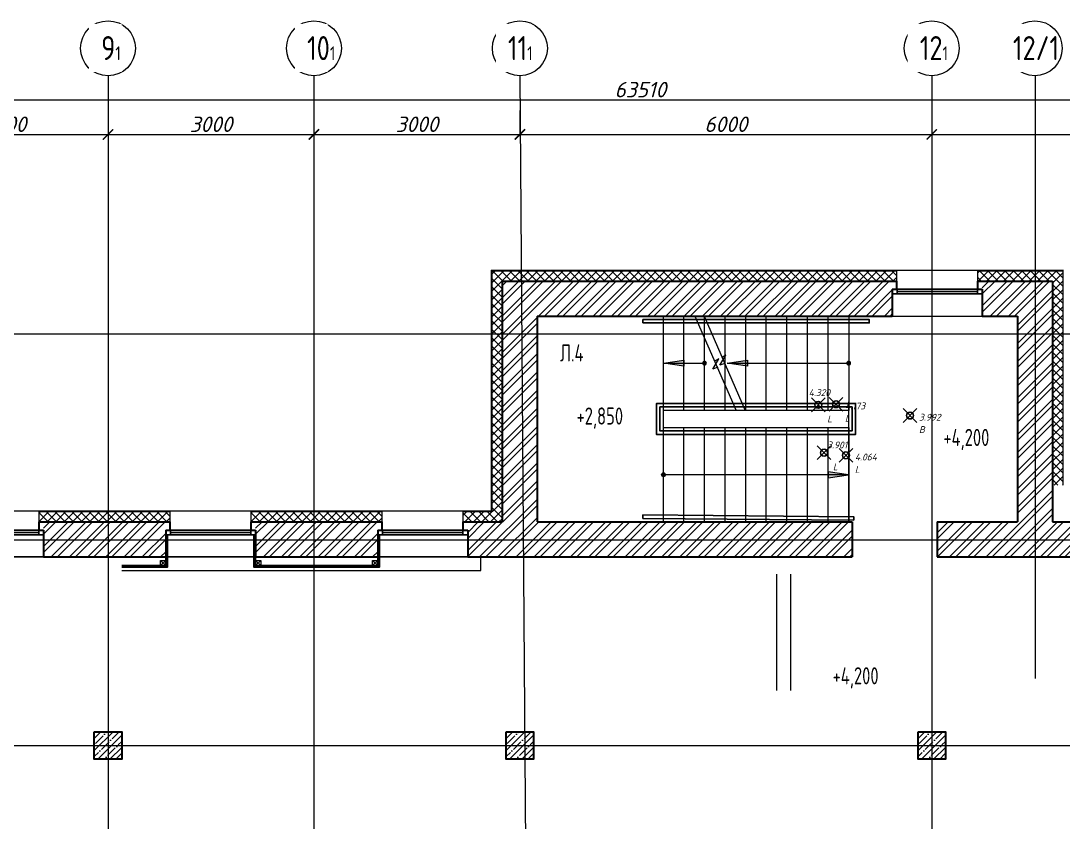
# Model space of a CAD drawing. Header units: millimetres. Extents: x 0 to 546, y 0 to 356.
# Drawn here: x 219 to 234.18, y 314.91 to 326.59 of the extents above; entities that cross this region are included whole.
import ezdxf
from ezdxf import colors
from ezdxf.entities.mleader import LeaderData, LeaderLine
from ezdxf.math import Vec2, Vec3

# ---------------------------------------------------------------- set-up
doc = ezdxf.new("R2010")
doc.units = ezdxf.units.MM
doc.header["$PDMODE"] = 35
doc.header["$PDSIZE"] = 0.1
doc.linetypes.add('CENTER', pattern=[2, 1.25, -0.25, 0.25, -0.25])
doc.linetypes.add('HIDDEN', pattern=[6, 4, -2])
for name, color, linetype, lineweight in [('_0', 250, 'Continuous', 9), ('АР_Колонны', 250, 'Continuous', 30), ('АР_Колонны Штрих', 250, 'Continuous', 5), ('АР_Лестницы', 250, 'Continuous', 15), ('АР_Лестницы ограждение', 94, 'Continuous', 25), ('АР_Навесной фасад', 147, 'Continuous', 5), ('АР_Окна БЛОК', 250, 'Continuous', 13), ('АР_Оси', 195, 'Continuous', 9), ('АР_Оси размеры', 164, 'Continuous', 9), ('АР_Отметки', 250, 'Continuous', 15), ('АР_Подоконники', 163, 'Continuous', 9), ('АР_Сущ Несущая стена', 216, 'Continuous', 30), ('АР_Утеплитель', 250, 'Continuous', 9), ('АР_Штриховка кирпич', 250, 'Continuous', 9), ('перекр 0.3', 181, 'Continuous', 30)]:
    doc.layers.add(name, color=color, linetype=linetype, lineweight=lineweight)
for name, color, linetype in [('АР_новое окно', 155, 'Continuous'), ('Код', 7, 'Continuous'), ('Отметка', 7, 'Continuous'), ('Пикет', 7, 'Continuous')]:
    doc.layers.add(name, color=color, linetype=linetype)
doc.styles.add('ISOCPEUR', font='isocpeur.ttf', dxfattribs={"width": 0.7})
doc.styles.add('ГОСТ 2.304', font='isocpeur.ttf', dxfattribs={"width": 0.7})
doc.styles.add('Мой', font='isocpeui.ttf')
doc.dimstyles.new('Размер в модели', dxfattribs={"dimscale": 0.5, "dimtxt": 0.45, "dimasz": 0.3, "dimexe": 0.05, "dimexo": 0.05, "dimgap": 0.07, "dimtad": 1, "dimdec": 0, "dimlfac": 1000, "dimzin": 1, "dimdsep": 46, "dimtxsty": 'Мой', "dimblk": 'ARCHTICK', "dimcen": 0, "dimdle": 0.05, "dimclrd": 7, "dimclre": 7, "dimclrt": 7, "dimadec": 7, "dimazin": 0, "dimtfac": 1, "dimtdec": 0, "dimtmove": 0, "dimatfit": 3, "dimfxl": 1, "dimfxlon": 1, "dimtolj": 1, "dimtzin": 9, "dimlwd": 13, "dimlwe": -1, "dimarcsym": 1})

# ---------------------------------------------------------------- blocks, each defined once
blk = doc.blocks.new('*U69')
h = blk.add_hatch(color=256)
h.dxf.hatch_style = 1
edge = h.paths.add_edge_path()
edge.add_arc((0, 0), 27.6, 359.64, 719.64)
h = blk.add_hatch(color=256)
h.dxf.hatch_style = 1
h.paths.add_polyline_path([(2398, -44), (2398, 44), (2698, 0)])
blk.add_line((2698, 0), (0, 0))
blk.add_lwpolyline([(2398, 44), (2398, -44), (2698, 0), (2398, 44)])
blk.add_circle((0, 0), 27.6)
blk = doc.blocks.new('*U16')
at = {"layer": 'АР_новое окно', "lineweight": 20}
for p, q in [((0, 1310), (-70, 1310)), ((0, 0), (-70, 0))]:
    blk.add_line(p, q, dxfattribs=at)
at = {"layer": 'АР_новое окно'}
for p, q in [((-70, 1310), (-70, 0)), ((-70, 0), (-70, 1310)), ((0, 1240), (-70, 1240)), ((-35, 1240), (-35, 70)), ((0, 1310), (0, 0)), ((0, 70), (-70, 70))]:
    blk.add_line(p, q, dxfattribs=at)
blk = doc.blocks.new('_ArchTick')
at = {"color": 0, "linetype": 'ByBlock', "const_width": 0.15}
blk.add_lwpolyline([(-0.5, -0.5), (0.5, 0.5)], dxfattribs=at)
blk = doc.blocks.new('*D171')
at = {"layer": 'АР_Оси размеры', "color": 7, "ltscale": 100, "transparency": 16777216}
for p, q in [((217.266, 325.283), (217.266, 324.906)), ((220.266, 325.294), (220.266, 324.906))]:
    blk.add_line(p, q, dxfattribs=at)
at = {"layer": 'АР_Оси размеры', "color": 7, "lineweight": 13, "ltscale": 100, "transparency": 16777216}
blk.add_line((217.241, 324.931), (220.291, 324.931), dxfattribs=at)
at = {"layer": 'АР_Оси размеры', "color": 7, "lineweight": 13, "ltscale": 100, "transparency": 16777216, "xscale": 0.15, "yscale": 0.15, "zscale": 0.15, "rotation": 180}
blk.add_blockref('_ArchTick', (217.266, 324.931), dxfattribs=at)
at = {"layer": 'АР_Оси размеры', "color": 7, "lineweight": 13, "ltscale": 100, "transparency": 16777216, "xscale": 0.15, "yscale": 0.15, "zscale": 0.15}
blk.add_blockref('_ArchTick', (220.266, 324.931), dxfattribs=at)
at = {"layer": 'АР_Оси размеры', "color": 7, "ltscale": 100, "transparency": 16777216, "insert": (218.766, 325.079), "char_height": 0.225, "attachment_point": 5, "style": 'Мой'}
blk.add_mtext('\\A1;3000', dxfattribs=at)
blk = doc.blocks.new('*D172')
at = {"layer": 'АР_Оси размеры', "color": 7, "ltscale": 100, "transparency": 16777216}
for p, q in [((220.266, 325.294), (220.266, 324.906)), ((223.266, 325.248), (223.266, 324.906))]:
    blk.add_line(p, q, dxfattribs=at)
at = {"layer": 'АР_Оси размеры', "color": 7, "lineweight": 13, "ltscale": 100, "transparency": 16777216}
blk.add_line((220.241, 324.931), (223.291, 324.931), dxfattribs=at)
at = {"layer": 'АР_Оси размеры', "color": 7, "lineweight": 13, "ltscale": 100, "transparency": 16777216, "xscale": 0.15, "yscale": 0.15, "zscale": 0.15, "rotation": 180}
blk.add_blockref('_ArchTick', (220.266, 324.931), dxfattribs=at)
at = {"layer": 'АР_Оси размеры', "color": 7, "lineweight": 13, "ltscale": 100, "transparency": 16777216, "xscale": 0.15, "yscale": 0.15, "zscale": 0.15}
blk.add_blockref('_ArchTick', (223.266, 324.931), dxfattribs=at)
at = {"layer": 'АР_Оси размеры', "color": 7, "ltscale": 100, "transparency": 16777216, "insert": (221.766, 325.079), "char_height": 0.225, "attachment_point": 5, "style": 'Мой'}
blk.add_mtext('\\A1;3000', dxfattribs=at)
blk = doc.blocks.new('*D173')
at = {"layer": 'АР_Оси размеры', "color": 7, "ltscale": 100, "transparency": 16777216}
for p, q in [((223.266, 325.248), (223.266, 324.906)), ((226.266, 325.248), (226.266, 324.906))]:
    blk.add_line(p, q, dxfattribs=at)
at = {"layer": 'АР_Оси размеры', "color": 7, "lineweight": 13, "ltscale": 100, "transparency": 16777216}
blk.add_line((223.241, 324.931), (226.291, 324.931), dxfattribs=at)
at = {"layer": 'АР_Оси размеры', "color": 7, "lineweight": 13, "ltscale": 100, "transparency": 16777216, "xscale": 0.15, "yscale": 0.15, "zscale": 0.15, "rotation": 180}
blk.add_blockref('_ArchTick', (223.266, 324.931), dxfattribs=at)
at = {"layer": 'АР_Оси размеры', "color": 7, "lineweight": 13, "ltscale": 100, "transparency": 16777216, "xscale": 0.15, "yscale": 0.15, "zscale": 0.15}
blk.add_blockref('_ArchTick', (226.266, 324.931), dxfattribs=at)
at = {"layer": 'АР_Оси размеры', "color": 7, "ltscale": 100, "transparency": 16777216, "insert": (224.766, 325.079), "char_height": 0.225, "attachment_point": 5, "style": 'Мой'}
blk.add_mtext('\\A1;3000', dxfattribs=at)
blk = doc.blocks.new('*D174')
at = {"layer": 'АР_Оси размеры', "color": 7, "ltscale": 100, "transparency": 16777216}
for p, q in [((232.266, 325.399), (232.266, 324.906)), ((226.266, 325.279), (226.266, 324.906))]:
    blk.add_line(p, q, dxfattribs=at)
at = {"layer": 'АР_Оси размеры', "color": 7, "lineweight": 13, "ltscale": 100, "transparency": 16777216}
blk.add_line((226.241, 324.931), (232.291, 324.931), dxfattribs=at)
at = {"layer": 'АР_Оси размеры', "color": 7, "lineweight": 13, "ltscale": 100, "transparency": 16777216, "xscale": 0.15, "yscale": 0.15, "zscale": 0.15, "rotation": 180}
blk.add_blockref('_ArchTick', (226.266, 324.931), dxfattribs=at)
at = {"layer": 'АР_Оси размеры', "color": 7, "lineweight": 13, "ltscale": 100, "transparency": 16777216, "xscale": 0.15, "yscale": 0.15, "zscale": 0.15}
blk.add_blockref('_ArchTick', (232.266, 324.931), dxfattribs=at)
at = {"layer": 'АР_Оси размеры', "color": 7, "ltscale": 100, "transparency": 16777216, "insert": (229.266, 325.079), "char_height": 0.225, "attachment_point": 5, "style": 'Мой'}
blk.add_mtext('\\A1;6000', dxfattribs=at)
blk = doc.blocks.new('*D175')
at = {"layer": 'АР_Оси размеры', "color": 7, "ltscale": 100, "transparency": 16777216}
for p, q in [((238.266, 325.431), (238.266, 324.906)), ((232.266, 325.367), (232.266, 324.906))]:
    blk.add_line(p, q, dxfattribs=at)
at = {"layer": 'АР_Оси размеры', "color": 7, "lineweight": 13, "ltscale": 100, "transparency": 16777216}
blk.add_line((232.241, 324.931), (238.291, 324.931), dxfattribs=at)
at = {"layer": 'АР_Оси размеры', "color": 7, "lineweight": 13, "ltscale": 100, "transparency": 16777216, "xscale": 0.15, "yscale": 0.15, "zscale": 0.15, "rotation": 180}
blk.add_blockref('_ArchTick', (232.266, 324.931), dxfattribs=at)
at = {"layer": 'АР_Оси размеры', "color": 7, "lineweight": 13, "ltscale": 100, "transparency": 16777216, "xscale": 0.15, "yscale": 0.15, "zscale": 0.15}
blk.add_blockref('_ArchTick', (238.266, 324.931), dxfattribs=at)
at = {"layer": 'АР_Оси размеры', "color": 7, "ltscale": 100, "transparency": 16777216, "insert": (235.266, 325.079), "char_height": 0.225, "attachment_point": 5, "style": 'Мой'}
blk.add_mtext('\\A1;6000', dxfattribs=at)
blk = doc.blocks.new('*D181')
at = {"layer": 'АР_Оси размеры', "color": 7, "lineweight": 13, "ltscale": 100, "transparency": 16777216}
blk.add_line((196.241, 325.437), (259.801, 325.437), dxfattribs=at)
at = {"layer": 'АР_Оси размеры', "color": 7, "ltscale": 100, "transparency": 16777216}
for p, q in [((196.266, 325.437), (196.266, 325.462)), ((259.776, 325.437), (259.776, 325.462))]:
    blk.add_line(p, q, dxfattribs=at)
at = {"layer": 'АР_Оси размеры', "color": 7, "lineweight": 13, "ltscale": 100, "transparency": 16777216, "xscale": 0.15, "yscale": 0.15, "zscale": 0.15, "rotation": 180}
blk.add_blockref('_ArchTick', (196.266, 325.437), dxfattribs=at)
at = {"layer": 'АР_Оси размеры', "color": 7, "lineweight": 13, "ltscale": 100, "transparency": 16777216, "xscale": 0.15, "yscale": 0.15, "zscale": 0.15}
blk.add_blockref('_ArchTick', (259.776, 325.437), dxfattribs=at)
at = {"layer": 'АР_Оси размеры', "color": 7, "ltscale": 100, "transparency": 16777216, "insert": (228.021, 325.584), "char_height": 0.225, "attachment_point": 5, "style": 'Мой'}
blk.add_mtext('\\A1;63510', dxfattribs=at)
blk = doc.blocks.new('_DotSmall')
at = {"color": 0, "linetype": 'ByBlock', "const_width": 0.5}
blk.add_lwpolyline([(-0.0625, 0, 1), (0.0625, 0, 1)], format="xyb", close=True, dxfattribs=at)
blk = doc.blocks.new('A$Ce02d65bd')
at = {"ltscale": 100}
for points in [[(0, 0), (0, 75), (75, 75), (75, 0), (0, 0)], [(0, 0), (75, 75)], [(0, 75), (75, 0)]]:
    blk.add_lwpolyline(points, dxfattribs=at)
blk = doc.blocks.new('*U68')
h = blk.add_hatch(color=256)
h.dxf.hatch_style = 1
edge = h.paths.add_edge_path()
edge.add_arc((0, 0), 27.6, 359.64, 719.64)
h = blk.add_hatch(color=256)
h.dxf.hatch_style = 1
h.paths.add_polyline_path([(1472, -44), (1472, 44), (1772, 0)])
blk.add_line((1772, 0), (0, 0))
blk.add_lwpolyline([(1472, 44), (1472, -44), (1772, 0), (1472, 44)])
blk.add_circle((0, 0), 27.6)
blk = doc.blocks.new('*U75')
h = blk.add_hatch(color=256)
h.dxf.hatch_style = 1
edge = h.paths.add_edge_path()
edge.add_arc((0, 0), 27.6, 359.64, 719.64)
h = blk.add_hatch(color=256)
h.dxf.hatch_style = 1
h.paths.add_polyline_path([(300, -44), (300, 44), (600, 0)])
blk.add_line((600, 0), (0, 0))
blk.add_lwpolyline([(300, 44), (300, -44), (600, 0), (300, 44)])
blk.add_circle((0, 0), 27.6)
blk = doc.blocks.new('прпр')
at = {"layer": 'АР_Колонны Штрих', "ltscale": 100}
h = blk.add_hatch(dxfattribs=at)
h.set_pattern_fill('ANSI35', scale=0.5)
h.set_pattern_definition([(45, (-736.98607, 356.09565), (-0.088388348, 0.088388348), []), (45, (-736.89768, 356.09565), (-0.088388348, 0.088388348), [0.15625, -0.03125, 0, -0.03125])])
h.paths.add_polyline_path([(220.466, 316.2242), (220.066, 316.2242), (220.066, 315.8242), (220.466, 315.8242)])
h = blk.add_hatch(dxfattribs=at)
h.set_pattern_fill('ANSI35', scale=0.5)
h.set_pattern_definition([(45, (-730.98607, 356.09565), (-0.088388348, 0.088388348), []), (45, (-730.89768, 356.09565), (-0.088388348, 0.088388348), [0.15625, -0.03125, 0, -0.03125])])
h.paths.add_polyline_path([(226.466, 316.2242), (226.066, 316.2242), (226.066, 315.8242), (226.466, 315.8242)])
h = blk.add_hatch(dxfattribs=at)
h.set_pattern_fill('ANSI35', scale=0.5)
h.set_pattern_definition([(45, (-724.98607, 356.09565), (-0.088388348, 0.088388348), []), (45, (-724.89768, 356.09565), (-0.088388348, 0.088388348), [0.15625, -0.03125, 0, -0.03125])])
h.paths.add_polyline_path([(232.466, 316.2242), (232.066, 316.2242), (232.066, 315.8242), (232.466, 315.8242)])
at = {"layer": 'АР_Утеплитель', "ltscale": 100}
h = blk.add_hatch(dxfattribs=at)
h.set_pattern_fill('ANSI37', color=256, scale=0.7)
h.set_pattern_definition([(45, (-746.61394, 358.686325), (-0.061871843, 0.061871843), []), (135, (-746.61394, 358.686325), (-0.061871843, -0.061871843), [])])
h.paths.add_polyline_path([(231.756, 322.7942), (226.006, 322.7942), (226.006, 319.2842), (225.441, 319.2842), (225.441, 319.4342), (225.856, 319.4342), (225.856, 322.9442), (231.756, 322.9442)])
h = blk.add_hatch(dxfattribs=at)
h.set_pattern_fill('ANSI37', color=256, scale=0.7)
h.set_pattern_definition([(45, (-743.55894, 355.176325), (-0.061871843, 0.061871843), []), (135, (-743.55894, 355.176325), (-0.061871843, -0.061871843), [])])
h.paths.add_polyline_path([(234.026, 319.8206), (234.026, 322.7942), (232.936, 322.7942), (232.936, 322.9442), (234.176, 322.9442), (234.176, 319.8206)])
h = blk.add_hatch(dxfattribs=at)
h.set_pattern_fill('ANSI37', color=256, scale=0.7)
h.set_pattern_definition([(45, (-757.19894, 355.176325), (-0.061871843, 0.061871843), []), (135, (-757.19894, 355.176325), (-0.061871843, -0.061871843), [])])
h.paths.add_polyline_path([(221.171, 319.2842), (219.261, 319.2842), (219.261, 319.4342), (221.171, 319.4342)])
h = blk.add_hatch(dxfattribs=at)
h.set_pattern_fill('ANSI37', color=256, scale=0.7)
h.set_pattern_definition([(45, (-754.10894, 355.176325), (-0.061871843, 0.061871843), []), (135, (-754.10894, 355.176325), (-0.061871843, -0.061871843), [])])
h.paths.add_polyline_path([(224.261, 319.2842), (222.351, 319.2842), (222.351, 319.4342), (224.261, 319.4342)])
at = {"layer": 'АР_Штриховка кирпич', "ltscale": 100}
h = blk.add_hatch(dxfattribs=at)
h.set_pattern_fill('ANSI32', color=256, scale=0.5)
h.set_pattern_definition([(45, (-749.11362, 355.85036), (-0.13258252, 0.13258252), []), (45, (-749.02523, 355.85036), (-0.13258252, 0.13258252), [])])
h.paths.add_polyline_path([(231.691, 322.7942), (226.006, 322.7942), (226.006, 319.2842), (225.506, 319.2842), (225.506, 318.7742), (231.106, 318.7742), (231.106, 319.2842), (226.516, 319.2842), (226.516, 322.2842), (231.691, 322.2842)])
h = blk.add_hatch(dxfattribs=at)
h.set_pattern_fill('ANSI32', color=256, scale=0.5)
h.set_pattern_definition([(45, (-757.11659, 355.85036), (-0.13258252, 0.13258252), []), (45, (-757.0282, 355.85036), (-0.13258252, 0.13258252), [])])
h.paths.add_polyline_path([(235.6229, 320.3321), (235.5859, 320.3321)])
h.paths.add_polyline_path([(234.746, 318.7742), (234.746, 319.1653), (234.811, 319.1653), (234.811, 319.2842), (234.026, 319.2842), (234.026, 322.7942), (233.001, 322.7942), (233.001, 322.2842), (233.516, 322.2842), (233.516, 319.2842), (232.346, 319.2842), (232.346, 318.7742)])
h.paths.add_polyline_path([(237.166, 319.1653), (237.166, 318.7742), (239.366, 318.7742), (239.366, 319.2842), (237.101, 319.2842), (237.101, 319.1653)])
h = blk.add_hatch(dxfattribs=at)
h.set_pattern_fill('ANSI32', color=256, scale=0.5)
h.set_pattern_definition([(45, (-778.95362, 355.85036), (-0.13258252, 0.13258252), []), (45, (-778.86523, 355.85036), (-0.13258252, 0.13258252), [])])
h.paths.add_polyline_path([(221.106, 319.2842), (219.326, 319.2842), (219.326, 318.7742), (221.106, 318.7742)])
h = blk.add_hatch(dxfattribs=at)
h.set_pattern_fill('ANSI32', color=256, scale=0.5)
h.set_pattern_definition([(45, (-775.86362, 355.85036), (-0.13258252, 0.13258252), []), (45, (-775.77523, 355.85036), (-0.13258252, 0.13258252), [])])
h.paths.add_polyline_path([(224.196, 319.2842), (222.416, 319.2842), (222.416, 318.7742), (224.196, 318.7742)])
at = {"lineweight": 13, "ltscale": 500}
for points in [[(229.1484, 321.5379), (229.0769, 321.5114), (229.1661, 321.6583), (229.1035, 321.6264)], [(229.2502, 321.5932), (229.1786, 321.5666), (229.2679, 321.7135), (229.2052, 321.6817)]]:
    blk.add_lwpolyline(points, dxfattribs=at)
for points in [[(220.466, 318.6234), (221.131, 318.6234), (221.131, 319.0953)], [(220.466, 318.6359), (221.1185, 318.6359), (221.1185, 319.0953)], [(220.466, 318.6484), (221.106, 318.6484), (221.106, 319.0263)], [(222.391, 319.0953), (222.391, 318.6234), (224.221, 318.6234), (224.221, 319.0953)], [(222.4035, 319.0953), (222.4035, 318.6359), (224.2085, 318.6359), (224.2085, 319.0953)], [(222.416, 319.1653), (222.416, 318.6484), (224.196, 318.6484), (224.196, 319.0263)]]:
    blk.add_lwpolyline(points)
at = {"layer": 'АР_Колонны', "color": 7, "ltscale": 100}
for points in [[(220.066, 316.2242), (220.466, 316.2242), (220.466, 315.8242), (220.066, 315.8242)], [(226.066, 316.2242), (226.466, 316.2242), (226.466, 315.8242), (226.066, 315.8242)], [(232.066, 316.2242), (232.466, 316.2242), (232.466, 315.8242), (232.066, 315.8242)]]:
    blk.add_lwpolyline(points, close=True, dxfattribs=at)
at = {"layer": 'АР_Лестницы', "color": 7, "ltscale": 100}
for p, q in [((228.656, 320.9092), (228.656, 322.2842)), ((228.8165, 322.2842), (229.4165, 320.9092)), ((228.9493, 322.2842), (229.5493, 320.9092)), ((228.956, 320.9092), (228.956, 322.2842)), ((229.256, 320.9092), (229.256, 322.2842)), ((229.556, 320.9092), (229.556, 322.2842)), ((229.856, 320.9092), (229.856, 322.2842)), ((230.156, 320.9092), (230.156, 322.2842)), ((230.456, 320.9092), (230.456, 322.2842)), ((230.756, 320.9092), (230.756, 322.2842)), ((228.356, 320.5342), (228.356, 321.0342)), ((231.056, 320.5342), (231.056, 321.0342)), ((228.356, 320.6592), (231.056, 320.6592)), ((228.356, 319.2842), (228.356, 320.6592)), ((228.656, 319.2842), (228.656, 320.6592)), ((228.956, 319.2842), (228.956, 320.6592)), ((229.256, 319.2842), (229.256, 320.6592)), ((229.556, 319.2842), (229.556, 320.6592)), ((229.856, 319.2842), (229.856, 320.6592)), ((230.156, 319.2842), (230.156, 320.6592)), ((230.456, 319.2842), (230.456, 320.6592)), ((230.756, 319.2842), (230.756, 320.6592)), ((231.056, 320.6592), (231.056, 319.2842)), ((231.056, 319.2842), (231.056, 320.5342)), ((231.056, 319.2842), (228.356, 319.2842))]:
    blk.add_line(p, q, dxfattribs=at)
at = {"layer": 'АР_Лестницы', "ltscale": 100}
blk.add_lwpolyline([(228.356, 322.2842), (231.056, 322.2842), (231.056, 320.9092), (228.356, 320.9092)], close=True, dxfattribs=at)
at = {"layer": 'АР_Лестницы ограждение', "color": 18, "ltscale": 100, "true_color": 0x000000}
for points in [[(228.0573, 322.1842), (231.356, 322.1842), (231.356, 322.2335), (228.0573, 322.2335)], [(228.0573, 319.3842), (231.1287, 319.3595), (231.1287, 319.3102), (228.0573, 319.3348)]]:
    blk.add_lwpolyline(points, close=True, dxfattribs=at)
for points in [[(228.356, 321.0088), (228.2557, 321.0088), (228.2557, 320.5598), (228.356, 320.5598)], [(231.056, 321.0094), (231.056, 320.9594), (228.356, 320.9594)], [(228.356, 321.0088), (231.056, 321.0088)], [(231.056, 321.0088), (231.1563, 321.0088), (231.1563, 320.5598), (231.056, 320.5598)], [(228.356, 320.9594), (228.3057, 320.9594), (228.3057, 320.6092), (228.3605, 320.6092)], [(231.056, 320.9594), (231.1063, 320.9594), (231.1063, 320.6092), (231.056, 320.6092)], [(231.056, 320.6098), (231.056, 320.5598), (228.356, 320.5598)], [(228.356, 320.6092), (231.056, 320.6092)]]:
    blk.add_lwpolyline(points, dxfattribs=at)
at = {"layer": 'АР_Навесной фасад', "ltscale": 100}
for p, q in [((225.846, 322.9542), (225.846, 319.4442)), ((225.856, 322.9442), (225.856, 319.4342)), ((234.176, 322.9442), (234.176, 319.8206)), ((217.686, 319.4442), (225.846, 319.4442)), ((219.261, 319.4342), (221.171, 319.4342)), ((222.351, 319.4342), (224.261, 319.4342)), ((225.441, 319.4342), (225.856, 319.4342))]:
    blk.add_line(p, q, dxfattribs=at)
at = {"layer": 'АР_Навесной фасад', "color": 18, "ltscale": 100, "true_color": 0x000000}
for points in [[(225.846, 322.9542), (234.186, 322.9542)], [(225.856, 322.9442), (231.756, 322.9442)], [(231.756, 322.7942), (231.756, 322.9542)], [(232.936, 322.7942), (232.936, 322.9542)], [(232.936, 322.9442), (234.176, 322.9442)], [(219.261, 319.2842), (219.261, 319.4442)], [(221.171, 319.2842), (221.171, 319.4442)], [(222.351, 319.2842), (222.351, 319.4442)], [(224.261, 319.2842), (224.261, 319.4442)], [(225.441, 319.2842), (225.441, 319.4442)]]:
    blk.add_lwpolyline(points, dxfattribs=at)
at = {"layer": 'АР_новое окно'}
for p, q in [((218.016, 318.7742), (219.326, 318.7742)), ((221.106, 318.7742), (222.416, 318.7742)), ((224.196, 318.7742), (225.506, 318.7742))]:
    blk.add_line(p, q, dxfattribs=at)
at = {"layer": 'АР_Окна БЛОК', "lineweight": 15, "ltscale": 100}
blk.add_line((231.691, 322.2842), (233.001, 322.2842), dxfattribs=at)
at = {"layer": 'АР_Оси', "linetype": 'CENTER', "ltscale": 1000}
for p, q in [((220.266, 325.7866), (220.266, 266.478)), ((223.266, 325.7866), (223.266, 270.0543)), ((226.266, 325.7866), (226.666, 270.0543)), ((232.266, 325.7866), (232.266, 270.0543)), ((233.771, 325.7866), (233.771, 316.9991)), ((190.1323, 322.0242), (273.3107, 322.0242)), ((190.1323, 319.0242), (273.3107, 319.0242)), ((190.1323, 316.0242), (273.3107, 316.0242)), ((190.1323, 316.0242), (273.3107, 316.0242))]:
    blk.add_line(p, q, dxfattribs=at)
at = {"layer": 'АР_Оси', "ltscale": 0.5}
for centre in [(220.266, 326.1866), (223.266, 326.1866), (226.266, 326.1866), (232.266, 326.1866), (233.766, 326.1866)]:
    blk.add_circle(centre, 0.4, dxfattribs=at)
at = {"layer": 'АР_Подоконники', "ltscale": 100}
for p, q in [((225.6951, 318.5742), (225.6951, 318.7742)), ((220.466, 318.5742), (225.6951, 318.5742))]:
    blk.add_line(p, q, dxfattribs=at)
at = {"layer": 'АР_Сущ Несущая стена', "color": 7, "ltscale": 100}
for p, q in [((226.006, 322.7942), (231.756, 322.7942)), ((226.006, 322.7942), (226.006, 319.2842)), ((231.691, 322.6753), (231.691, 322.2842)), ((231.691, 322.6753), (231.756, 322.6753)), ((231.756, 322.6753), (231.756, 322.7942)), ((232.936, 322.6753), (232.936, 322.7942)), ((232.936, 322.6753), (233.001, 322.6753)), ((233.001, 322.6753), (233.001, 322.2842)), ((234.026, 322.7942), (234.026, 319.2842)), ((226.516, 322.2842), (231.691, 322.2842)), ((226.516, 322.2842), (226.516, 319.2842)), ((233.001, 322.2842), (233.516, 322.2842)), ((233.516, 322.2842), (233.516, 319.2842)), ((219.261, 319.2842), (221.171, 319.2842)), ((219.261, 319.1653), (219.261, 319.2842)), ((221.171, 319.1653), (221.171, 319.2842)), ((222.351, 319.2842), (224.261, 319.2842)), ((222.351, 319.1653), (222.351, 319.2842)), ((224.261, 319.1653), (224.261, 319.2842)), ((225.441, 319.2842), (226.006, 319.2842)), ((225.441, 319.1653), (225.441, 319.2842)), ((226.516, 319.2842), (231.106, 319.2842)), ((231.106, 319.2842), (231.106, 318.7742)), ((232.346, 319.2842), (233.516, 319.2842)), ((232.346, 319.2842), (232.346, 318.7742)), ((234.026, 319.2842), (234.811, 319.2842)), ((219.261, 319.1653), (219.326, 319.1653)), ((219.326, 319.1653), (219.326, 318.7742)), ((221.106, 319.1653), (221.106, 318.7742)), ((221.106, 319.1653), (221.171, 319.1653)), ((222.351, 319.1653), (222.416, 319.1653)), ((222.416, 319.1653), (222.416, 318.7742)), ((224.196, 319.1653), (224.196, 318.7742)), ((224.196, 319.1653), (224.261, 319.1653)), ((225.441, 319.1653), (225.506, 319.1653)), ((225.506, 319.1653), (225.506, 318.7742)), ((219.326, 318.7742), (221.106, 318.7742)), ((222.416, 318.7742), (224.196, 318.7742)), ((225.506, 318.7742), (231.106, 318.7742)), ((232.346, 318.7742), (234.746, 318.7742))]:
    blk.add_line(p, q, dxfattribs=at)
at = {"layer": 'АР_Сущ Несущая стена', "color": 7, "lineweight": 15, "ltscale": 100}
for p, q in [((231.691, 322.6753), (233.001, 322.6753)), ((218.016, 319.1653), (219.326, 319.1653)), ((221.106, 319.1653), (222.416, 319.1653)), ((224.196, 319.1653), (225.506, 319.1653))]:
    blk.add_line(p, q, dxfattribs=at)
at = {"layer": 'АР_Сущ Несущая стена', "color": 7, "ltscale": 100}
blk.add_lwpolyline([(232.936, 322.7942), (234.026, 322.7942)], dxfattribs=at)
at = {"layer": 'перекр 0.3', "color": 7, "linetype": 'HIDDEN', "lineweight": 5, "ltscale": 50}
for p, q in [((230.006, 318.5242), (230.006, 316.8242)), ((230.206, 318.5242), (230.206, 316.8242))]:
    blk.add_line(p, q, dxfattribs=at)
at = {"layer": '_0', "color": 1, "lineweight": -3, "ltscale": 500, "xscale": 0.001, "yscale": 0.001, "zscale": 0.001}
for p in [(221.031, 318.6484), (222.416, 318.6484), (224.121, 318.6484)]:
    blk.add_blockref('A$Ce02d65bd', p, dxfattribs=at)
at = {"layer": 'АР_Лестницы', "ltscale": 100, "yscale": 0.001, "zscale": 0.001}
for name, p, xscale in [('*U75', (228.956, 321.5967), -0.001), ('*U68', (231.056, 321.5967), -0.001), ('*U69', (228.3577, 319.9717), 0.001)]:
    blk.add_blockref(name, p, dxfattribs=dict(at, xscale=xscale))
at = {"layer": 'АР_новое окно', "xscale": -0.001, "yscale": 0.001, "zscale": 0.001, "rotation": 89.99999999999993}
for p in [(233.001, 322.6053), (219.326, 319.0953), (222.416, 319.0953), (225.506, 319.0953)]:
    blk.add_blockref('*U16', p, dxfattribs=at)
at = {"layer": 'АР_Оси размеры', "ltscale": 100}
for base, p1, p2, picture, middle in [((259.776, 325.4366), (196.266, 325.4366), (259.776, 325.4366), '*D181', (228.021, 325.5841)), ((232.266, 324.9313), (226.266, 325.3041), (232.266, 325.4236), '*D174', (229.266, 325.0788)), ((238.266, 324.9313), (232.266, 325.3925), (238.266, 325.4669), '*D175', (235.266, 325.0788)), ((220.266, 324.9313), (217.266, 325.3076), (220.266, 325.3191), '*D171', (218.766, 325.0788)), ((223.266, 324.9313), (220.266, 325.3191), (223.266, 325.2729), '*D172', (221.766, 325.0788)), ((226.266, 324.9313), (223.266, 325.2729), (226.266, 325.273), '*D173', (224.766, 325.0788))]:
    dim = blk.add_linear_dim(base=base, p1=p1, p2=p2, dimstyle='Размер в модели', dxfattribs=at)
    dim.commit()
    dim.dimension.update_dxf_attribs({"geometry": picture, "text_midpoint": middle})
at = {"layer": 'АР_Отметки'}
ml = blk.add_multileader_mtext('Standard', dxfattribs=at)
ml.set_content('Л.4', color=256, style='ISOCPEUR')
ml.set_leader_properties(color=256, linetype='Continuous', lineweight=-1)
ml.set_arrow_properties(name='DOTSMALL')
ml.build(insert=Vec2(0, 0))
ml.multileader.update_dxf_attribs({"has_text_frame": 1, "text_left_attachment_type": 4, "text_right_attachment_type": 4, "dogleg_length": 100, "arrow_head_size": 0.18})
ctx = ml.context
ctx.base_point, ctx.char_height, ctx.arrow_head_size, ctx.landing_gap_size, ctx.plane_origin = Vec3(147349.9034, 168749.0666), 0.25, 0.18, 0.05, Vec3(254.9196, 309.402)
ctx.left_attachment, ctx.right_attachment = 4, 4
notes = []
notes.append((ctx, [(0, (0, 0, 0), (0, 0), (1, 0), 1, [])]))
ctx.mtext.insert, ctx.mtext.width, ctx.mtext.line_spacing_style, ctx.mtext.flow_direction = Vec3(226.8511, 321.8721), 0.852697, 2, 5
ml = blk.add_multileader_mtext('Standard', dxfattribs=at)
ml.set_content('Л.4', color=256, style='ISOCPEUR')
ml.set_leader_properties(color=256, linetype='Continuous', lineweight=-1)
ml.set_arrow_properties(name='DOTSMALL')
ml.build(insert=Vec2(0, 0))
ml.multileader.update_dxf_attribs({"has_text_frame": 1, "text_left_attachment_type": 4, "text_right_attachment_type": 4, "dogleg_length": 100, "arrow_head_size": 0.18})
ctx = ml.context
ctx.base_point, ctx.char_height, ctx.arrow_head_size, ctx.landing_gap_size, ctx.plane_origin = Vec3(147485.2159, 168748.814), 0.25, 0.18, 0.05, Vec3(390.2341, 309.1284)
ctx.left_attachment, ctx.right_attachment = 4, 4
notes.append((ctx, [(0, (0, 0, 0), (0, 0), (1, 0), 1, [])]))
ctx.mtext.insert, ctx.mtext.width, ctx.mtext.line_spacing_style, ctx.mtext.flow_direction = Vec3(362.1637, 321.6194), 0.852697, 2, 5
ml = blk.add_multileader_mtext('Standard', dxfattribs=at)
ml.set_content('Л.4', color=256, style='ISOCPEUR')
ml.set_leader_properties(color=256, linetype='Continuous', lineweight=-1)
ml.set_arrow_properties(name='DOTSMALL')
ml.build(insert=Vec2(0, 0))
ml.multileader.update_dxf_attribs({"has_text_frame": 1, "text_left_attachment_type": 4, "text_right_attachment_type": 4, "dogleg_length": 100, "arrow_head_size": 0.18})
ctx = ml.context
ctx.base_point, ctx.char_height, ctx.arrow_head_size, ctx.landing_gap_size, ctx.plane_origin = Vec3(147622.5144, 168748.553), 0.25, 0.18, 0.05, Vec3(526.7959, 309.402)
ctx.left_attachment, ctx.right_attachment = 4, 4
notes.append((ctx, [(0, (0, 0, 0), (0, 0), (1, 0), 1, [])]))
ctx.mtext.insert, ctx.mtext.width, ctx.mtext.line_spacing_style, ctx.mtext.flow_direction = Vec3(499.4622, 321.3584), 0.852697, 2, 5
ml = blk.add_multileader_mtext('Standard', dxfattribs=at)
ml.set_content('+2,850', color=256, style='ISOCPEUR')
ml.set_leader_properties(color=256, linetype='Continuous', lineweight=-1)
ml.set_arrow_properties(name='DOTSMALL')
ml.build(insert=Vec2(0, 0))
ml.multileader.update_dxf_attribs({"has_text_frame": 1, "text_left_attachment_type": 4, "text_right_attachment_type": 4, "dogleg_length": 100, "arrow_head_size": 0.18})
ctx = ml.context
ctx.base_point, ctx.char_height, ctx.arrow_head_size, ctx.landing_gap_size, ctx.plane_origin = Vec3(147350.144, 168748.1462), 0.25, 0.18, 0.05, Vec3(227.6016, 321.5576)
ctx.left_attachment, ctx.right_attachment = 4, 4
notes.append((ctx, [(0, (0, 0, 0), (0, 0), (1, 0), 1, [])]))
ctx.mtext.insert, ctx.mtext.width, ctx.mtext.line_spacing_style, ctx.mtext.flow_direction = Vec3(227.0917, 320.9516), 0.852697, 2, 5
ml = blk.add_multileader_mtext('Standard', dxfattribs=at)
ml.set_content('+8,400', color=256, style='ISOCPEUR')
ml.set_leader_properties(color=256, linetype='Continuous', lineweight=-1)
ml.set_arrow_properties(name='DOTSMALL')
ml.build(insert=Vec2(0, 0))
ml.multileader.update_dxf_attribs({"has_text_frame": 1, "text_left_attachment_type": 4, "text_right_attachment_type": 4, "dogleg_length": 100, "arrow_head_size": 0.18})
ctx = ml.context
ctx.base_point, ctx.char_height, ctx.arrow_head_size, ctx.landing_gap_size, ctx.plane_origin = Vec3(147485.035, 168748.0566), 0.25, 0.18, 0.05, Vec3(362.476, 321.3317)
ctx.left_attachment, ctx.right_attachment = 4, 4
notes.append((ctx, [(0, (0, 0, 0), (0, 0), (1, 0), 1, [])]))
ctx.mtext.insert, ctx.mtext.width, ctx.mtext.line_spacing_style, ctx.mtext.flow_direction = Vec3(361.9827, 320.862), 0.852697, 2, 5
ml = blk.add_multileader_mtext('Standard', dxfattribs=at)
ml.set_content('+7,050', color=256, style='ISOCPEUR')
ml.set_leader_properties(color=256, linetype='Continuous', lineweight=-1)
ml.set_arrow_properties(name='DOTSMALL')
ml.build(insert=Vec2(0, 0))
ml.multileader.update_dxf_attribs({"has_text_frame": 1, "text_left_attachment_type": 4, "text_right_attachment_type": 4, "dogleg_length": 100, "arrow_head_size": 0.18})
ctx = ml.context
ctx.base_point, ctx.char_height, ctx.arrow_head_size, ctx.landing_gap_size, ctx.plane_origin = Vec3(147490.3292, 168747.9848), 0.25, 0.18, 0.05, Vec3(367.1456, 319.1893)
ctx.left_attachment, ctx.right_attachment = 4, 4
notes.append((ctx, [(0, (0, 0, 0), (0, 0), (1, 0), 1, [])]))
ctx.mtext.insert, ctx.mtext.width, ctx.mtext.line_spacing_style, ctx.mtext.flow_direction = Vec3(367.277, 320.7902), 0.852697, 2, 5
ml = blk.add_multileader_mtext('Standard', dxfattribs=at)
ml.set_content('+11,550', color=256, style='ISOCPEUR')
ml.set_leader_properties(color=256, linetype='Continuous', lineweight=-1)
ml.set_arrow_properties(name='DOTSMALL')
ml.build(insert=Vec2(0, 0))
ml.multileader.update_dxf_attribs({"has_text_frame": 1, "text_left_attachment_type": 4, "text_right_attachment_type": 4, "dogleg_length": 100, "arrow_head_size": 0.18})
ctx = ml.context
ctx.base_point, ctx.char_height, ctx.arrow_head_size, ctx.landing_gap_size, ctx.plane_origin = Vec3(147621.9099, 168747.9026), 0.25, 0.18, 0.05, Vec3(496.6465, 319.7835)
ctx.left_attachment, ctx.right_attachment = 4, 4
notes.append((ctx, [(0, (0, 0, 0), (0, 0), (1, 0), 1, [])]))
ctx.mtext.insert, ctx.mtext.width, ctx.mtext.line_spacing_style, ctx.mtext.flow_direction = Vec3(498.8577, 320.708), 0.852697, 2, 5
ml = blk.add_multileader_mtext('Standard', dxfattribs=at)
ml.set_content('+11,550', color=256, style='ISOCPEUR')
ml.set_leader_properties(color=256, linetype='Continuous', lineweight=-1)
ml.set_arrow_properties(name='DOTSMALL')
ml.build(insert=Vec2(0, 0))
ml.multileader.update_dxf_attribs({"has_text_frame": 1, "text_left_attachment_type": 4, "text_right_attachment_type": 4, "dogleg_length": 100, "arrow_head_size": 0.18})
ctx = ml.context
ctx.base_point, ctx.char_height, ctx.arrow_head_size, ctx.landing_gap_size, ctx.plane_origin = Vec3(147621.9099, 168747.9026), 0.25, 0.18, 0.05, Vec3(496.6465, 319.7835)
ctx.left_attachment, ctx.right_attachment = 4, 4
notes.append((ctx, [(0, (0, 0, 0), (0, 0), (1, 0), 1, [])]))
ctx.mtext.insert, ctx.mtext.width, ctx.mtext.line_spacing_style, ctx.mtext.flow_direction = Vec3(498.8577, 320.708), 0.852697, 2, 5
ml = blk.add_multileader_mtext('Standard', dxfattribs=at)
ml.set_content('+13,200', color=256, style='ISOCPEUR')
ml.set_leader_properties(color=256, linetype='Continuous', lineweight=-1)
ml.set_arrow_properties(name='DOTSMALL')
ml.build(insert=Vec2(0, 0))
ml.multileader.update_dxf_attribs({"has_text_frame": 1, "text_left_attachment_type": 4, "text_right_attachment_type": 4, "dogleg_length": 100, "arrow_head_size": 0.18})
ctx = ml.context
ctx.base_point, ctx.char_height, ctx.arrow_head_size, ctx.landing_gap_size, ctx.plane_origin = Vec3(147627.0658, 168747.8362), 0.25, 0.18, 0.05, Vec3(501.6465, 320.5285)
ctx.left_attachment, ctx.right_attachment = 4, 4
notes.append((ctx, [(0, (0, 0, 0), (0, 0), (1, 0), 1, [])]))
ctx.mtext.insert, ctx.mtext.width, ctx.mtext.line_spacing_style, ctx.mtext.flow_direction = Vec3(504.0135, 320.6416), 0.852697, 2, 5
ml = blk.add_multileader_mtext('Standard', dxfattribs=at)
ml.set_content('+4,200', color=256, style='ISOCPEUR')
ml.set_leader_properties(color=256, linetype='Continuous', lineweight=-1)
ml.set_arrow_properties(name='DOTSMALL')
ml.build(insert=Vec2(0, 0))
ml.multileader.update_dxf_attribs({"has_text_frame": 1, "text_left_attachment_type": 4, "text_right_attachment_type": 4, "dogleg_length": 100, "arrow_head_size": 0.18})
ctx = ml.context
ctx.base_point, ctx.char_height, ctx.arrow_head_size, ctx.landing_gap_size, ctx.plane_origin = Vec3(147355.4877, 168747.8341), 0.25, 0.18, 0.05, Vec3(232.304, 319.0387)
ctx.left_attachment, ctx.right_attachment = 4, 4
notes.append((ctx, [(0, (0, 0, 0), (0, 0), (1, 0), 1, [])]))
ctx.mtext.insert, ctx.mtext.width, ctx.mtext.line_spacing_style, ctx.mtext.flow_direction = Vec3(232.4354, 320.6396), 0.852697, 2, 5
ml = blk.add_multileader_mtext('Standard', dxfattribs=at)
ml.set_content('+13,340', color=256, style='ISOCPEUR')
ml.set_leader_properties(color=256, linetype='Continuous', lineweight=-1)
ml.set_arrow_properties(name='DOTSMALL')
ml.build(insert=Vec2(0, 0))
ml.multileader.update_dxf_attribs({"has_text_frame": 1, "text_left_attachment_type": 4, "text_right_attachment_type": 4, "dogleg_length": 100, "arrow_head_size": 0.18})
ctx = ml.context
ctx.base_point, ctx.char_height, ctx.arrow_head_size, ctx.landing_gap_size, ctx.plane_origin = Vec3(147626.95, 168746.2444), 0.25, 0.18, 0.05, Vec3(502.3289, 319.0113)
ctx.left_attachment, ctx.right_attachment = 4, 4
notes.append((ctx, [(0, (0, 0, 0), (0, 0), (1, 0), 1, [])]))
ctx.mtext.insert, ctx.mtext.width, ctx.mtext.line_spacing_style, ctx.mtext.flow_direction = Vec3(503.8977, 319.0498), 0.852697, 2, 5
ml = blk.add_multileader_mtext('Standard', dxfattribs=at)
ml.set_content('+2,100', color=256, style='ISOCPEUR')
ml.set_leader_properties(color=256, linetype='Continuous', lineweight=-1)
ml.set_arrow_properties(name='DOTSMALL')
ml.build(insert=Vec2(0, 0))
ml.multileader.update_dxf_attribs({"has_text_frame": 1, "text_left_attachment_type": 4, "text_right_attachment_type": 4, "dogleg_length": 100, "arrow_head_size": 0.18})
ctx = ml.context
ctx.base_point, ctx.char_height, ctx.arrow_head_size, ctx.landing_gap_size, ctx.plane_origin = Vec3(147381.6577, 168745.8522), 0.25, 0.18, 0.05, Vec3(252.7958, 312.5389)
ctx.left_attachment, ctx.right_attachment = 4, 4
notes.append((ctx, [(0, (0, 0, 0), (0, 0), (1, 0), 1, [])]))
ctx.mtext.insert, ctx.mtext.width, ctx.mtext.line_spacing_style, ctx.mtext.flow_direction = Vec3(258.6054, 318.6576), 0.852697, 2, 5
ml = blk.add_multileader_mtext('Standard', dxfattribs=at)
ml.set_content('+6,300', color=256, style='ISOCPEUR')
ml.set_leader_properties(color=256, linetype='Continuous', lineweight=-1)
ml.set_arrow_properties(name='DOTSMALL')
ml.build(insert=Vec2(0, 0))
ml.multileader.update_dxf_attribs({"has_text_frame": 1, "text_left_attachment_type": 4, "text_right_attachment_type": 4, "dogleg_length": 100, "arrow_head_size": 0.18})
ctx = ml.context
ctx.base_point, ctx.char_height, ctx.arrow_head_size, ctx.landing_gap_size, ctx.plane_origin = Vec3(147516.4938, 168745.4046), 0.25, 0.18, 0.05, Vec3(401.7354, 315.6357)
ctx.left_attachment, ctx.right_attachment = 4, 4
notes.append((ctx, [(0, (0, 0, 0), (0, 0), (1, 0), 1, [])]))
ctx.mtext.insert, ctx.mtext.width, ctx.mtext.line_spacing_style, ctx.mtext.flow_direction = Vec3(393.4415, 318.21), 0.852697, 2, 5
ml = blk.add_multileader_mtext('Standard', dxfattribs=at)
ml.set_content('Л.5', color=256, style='ISOCPEUR')
ml.set_leader_properties(color=256, linetype='Continuous', lineweight=-1)
ml.set_arrow_properties(name='DOTSMALL')
ml.build(insert=Vec2(0, 0))
ml.multileader.update_dxf_attribs({"has_text_frame": 1, "text_left_attachment_type": 4, "text_right_attachment_type": 4, "dogleg_length": 100, "arrow_head_size": 0.18})
ctx = ml.context
ctx.base_point, ctx.char_height, ctx.arrow_head_size, ctx.landing_gap_size, ctx.plane_origin = Vec3(147515.0398, 168745.3867), 0.25, 0.18, 0.05, Vec3(417.7204, 304.1381)
ctx.left_attachment, ctx.right_attachment = 4, 4
notes.append((ctx, [(0, (0, 0, 0), (0, 0), (1, 0), 1, [])]))
ctx.mtext.insert, ctx.mtext.width, ctx.mtext.line_spacing_style, ctx.mtext.flow_direction = Vec3(391.9876, 318.1921), 0.852697, 2, 5
ml = blk.add_multileader_mtext('Standard', dxfattribs=at)
ml.set_content('Л.5', color=256, style='ISOCPEUR')
ml.set_leader_properties(color=256, linetype='Continuous', lineweight=-1)
ml.set_arrow_properties(name='DOTSMALL')
ml.build(insert=Vec2(0, 0))
ml.multileader.update_dxf_attribs({"has_text_frame": 1, "text_left_attachment_type": 4, "text_right_attachment_type": 4, "dogleg_length": 100, "arrow_head_size": 0.18})
ctx = ml.context
ctx.base_point, ctx.char_height, ctx.arrow_head_size, ctx.landing_gap_size, ctx.plane_origin = Vec3(147379.8526, 168744.9655), 0.25, 0.18, 0.05, Vec3(282.5048, 303.7083)
ctx.left_attachment, ctx.right_attachment = 4, 4
notes.append((ctx, [(0, (0, 0, 0), (0, 0), (1, 0), 1, [])]))
ctx.mtext.insert, ctx.mtext.width, ctx.mtext.line_spacing_style, ctx.mtext.flow_direction = Vec3(256.8003, 317.771), 0.852697, 2, 5
ml = blk.add_multileader_mtext('Standard', dxfattribs=at)
ml.set_content('+4,200', color=256, style='ISOCPEUR')
ml.set_leader_properties(color=256, linetype='Continuous', lineweight=-1)
ml.set_arrow_properties(name='DOTSMALL')
ml.build(insert=Vec2(0, 0))
ml.multileader.update_dxf_attribs({"has_text_frame": 1, "text_left_attachment_type": 4, "text_right_attachment_type": 4, "dogleg_length": 100, "arrow_head_size": 0.18})
ctx = ml.context
ctx.base_point, ctx.char_height, ctx.arrow_head_size, ctx.landing_gap_size, ctx.plane_origin = Vec3(147353.8742, 168744.3602), 0.25, 0.18, 0.05, Vec3(229.0066, 313.3532)
ctx.left_attachment, ctx.right_attachment = 4, 4
notes.append((ctx, [(0, (0, 0, 0), (0, 0), (1, 0), 1, [])]))
ctx.mtext.insert, ctx.mtext.width, ctx.mtext.line_spacing_style, ctx.mtext.flow_direction = Vec3(230.8219, 317.1656), 0.852697, 2, 5
for ctx, leaders in notes:
    for number, flags, end, landing, length, lines in leaders:
        leader = LeaderData()
        leader.index, (leader.has_last_leader_line, leader.has_dogleg_vector, leader.attachment_direction) = number, flags
        leader.last_leader_point, leader.dogleg_vector, leader.dogleg_length = Vec3(end), Vec3(landing), length
        for number, points, colour, breaks in lines:
            line = LeaderLine()
            line.index, line.vertices, line.color, line.breaks = number, Vec3.list(points), colors.encode_raw_color(colour), breaks
            leader.lines.append(line)
        ctx.leaders.append(leader)
at = {"layer": 'АР_Оси', "char_height": 0.35, "width": 0.123867, "attachment_point": 1, "line_spacing_factor": 1.149209, "style": 'ГОСТ 2.304', "bg_fill": 2}
for s, insert in [('{\\W0.8;9\\H0.57143x;1}', (220.1662, 326.3644)), ('{\\W0.8;10\\H0.57143x;1}', (223.1662, 326.3644)), ('{\\W0.8;11\\H0.57143x;1}', (226.0919, 326.3644)), ('{\\W0.8;12\\H0.57143x;1}', (232.0919, 326.3644)), ('{\\W0.8;12/1}', (233.4483, 326.3644))]:
    blk.add_mtext(s, dxfattribs=dict(at, insert=insert))

msp = doc.modelspace()

# ---------------------------------------------------------------- block references
msp.add_blockref('прпр', (0, 0))

# ---------------------------------------------------------------- next in the draw order: linework, layer by layer
at = {"layer": 'Пикет', "color": 1}
for p in [(230.6124, 320.9898, 4.32), (230.8714, 320.9988, 4.173), (231.95, 320.834, 3.992), (230.6964, 320.2918, 3.901), (231.0164, 320.2538, 4.064)]:
    msp.add_point(p, dxfattribs=at)

# ---------------------------------------------------------------- next in the draw order: texts
at = {"layer": 'Код', "color": 5, "style": 'Мой'}
for s, p in [('L', (231.0013, 320.7438, 4.173)), ('L', (230.7423, 320.7348, 4.32)), ('B', (232.0799, 320.579, 3.992)), ('L', (230.8263, 320.0368, 3.901)), ('L', (231.1463, 319.9988, 4.064))]:
    msp.add_text(s, height=0.1, dxfattribs=at).set_placement(p)
at = {"layer": 'Отметка', "color": 5, "style": 'Мой'}
for s, p in [('4.320', (230.4726, 321.1175, 4.32)), ('4.173', (231.0013, 320.9238, 4.173)), ('3.992', (232.0799, 320.759, 3.992)), ('3.901', (230.7427, 320.3552, 3.901)), ('4.064', (231.1463, 320.1788, 4.064))]:
    msp.add_text(s, height=0.1, dxfattribs=at).set_placement(p)

doc.saveas('drawing.dxf')
